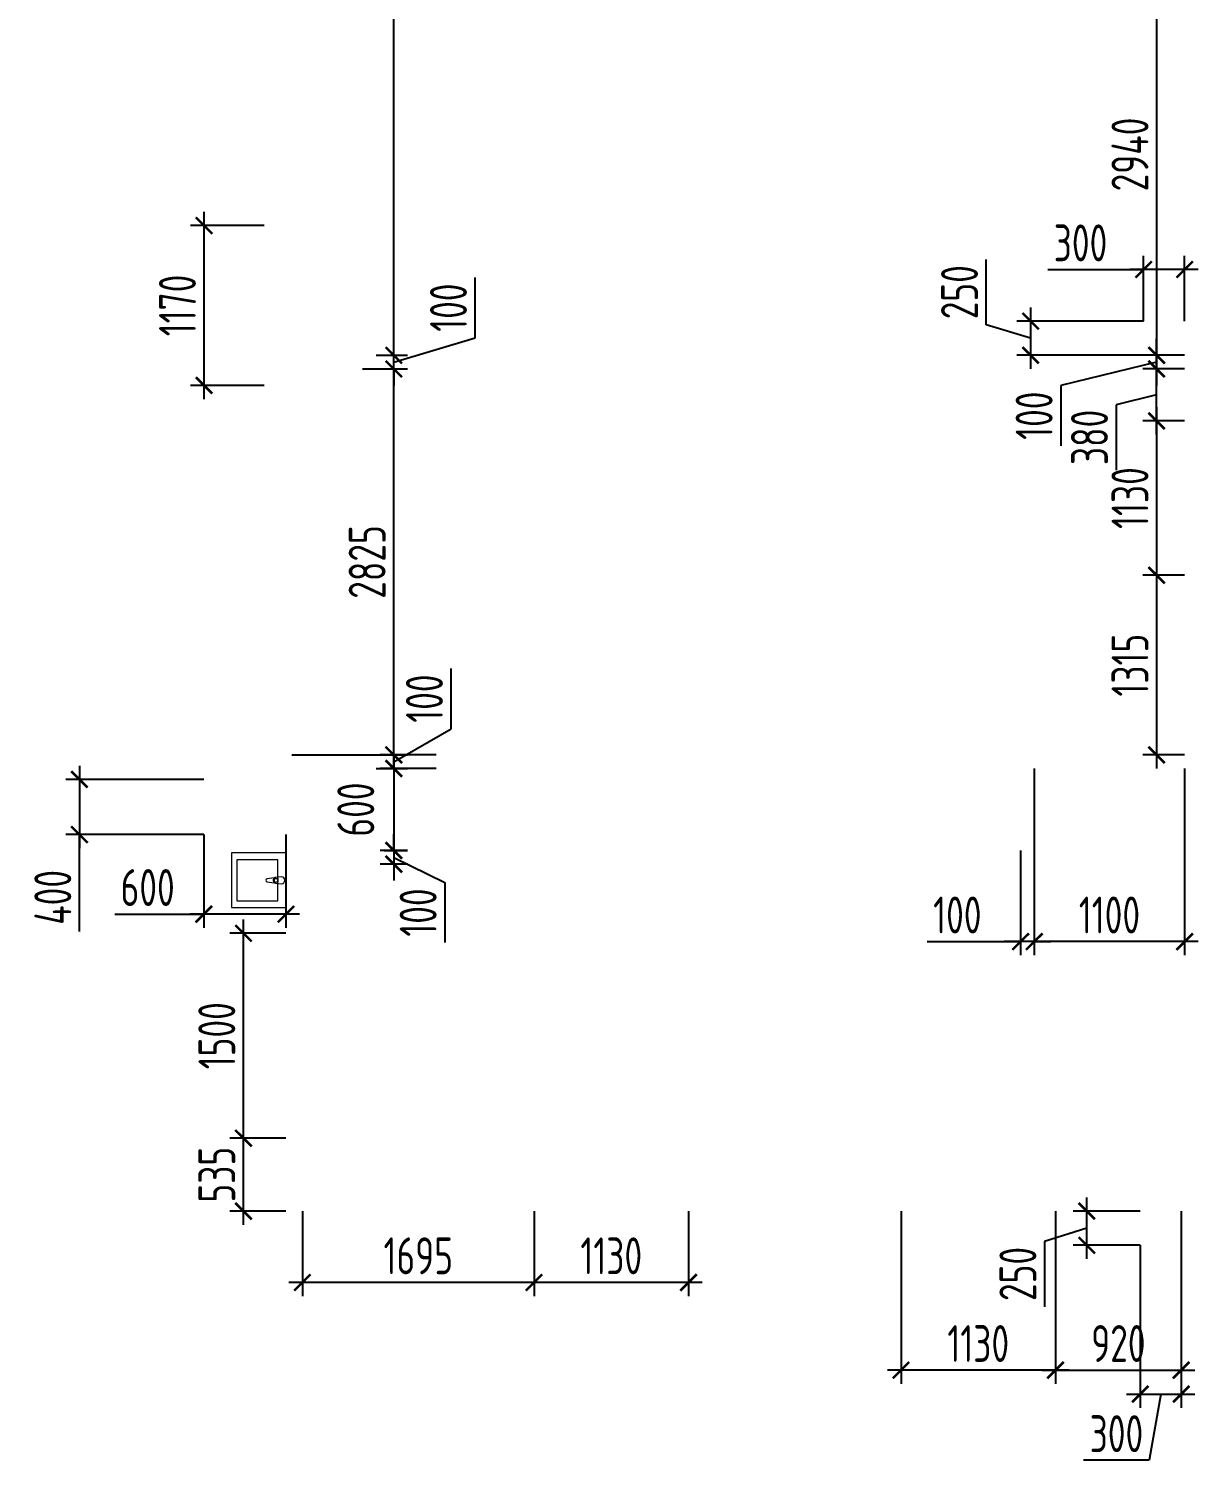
# Model space of a CAD drawing. Header units: millimetres. Extents: x -350007 to 536090, y -888 to 198380.
# Drawn here: x -72499 to -63941, y 59632 to 70112 of the extents above; entities that cross this region are included whole.
import ezdxf

# ---------------------------------------------------------------- set-up
doc = ezdxf.new("R2010")
doc.units = ezdxf.units.MM
doc.layers.add('АР_Размеры нов.', color=15, linetype='Continuous', lineweight=0)
doc.layers.add('Сан.техника', color=153, linetype='Continuous', lineweight=9)
doc.styles.add('ISOCPEUR', font='isocpeur.ttf', dxfattribs={"width": 0.7})
doc.dimstyles.new('R_100', dxfattribs={"dimtxt": 270, "dimasz": 120, "dimexe": 100, "dimexo": 0, "dimgap": 60, "dimtad": 1, "dimdec": 0, "dimrnd": 5, "dimzin": 0, "dimdsep": 46, "dimtxsty": 'ISOCPEUR', "dimblk": 'ARCHTICK', "dimcen": 0, "dimdle": 100, "dimclrd": 256, "dimclre": 256, "dimclrt": 256, "dimadec": 0, "dimazin": 0, "dimtfac": 2, "dimtdec": 0, "dimtofl": 0, "dimtmove": 1, "dimatfit": 3, "dimfxl": 1, "dimtvp": 3, "dimtolj": 1, "dimtzin": 0, "dimarcsym": 0})

# ---------------------------------------------------------------- blocks, each defined once
blk = doc.blocks.new('сан.техника')
at = {"layer": 'Сан.техника', "linetype": 'Continuous', "lineweight": 5}
for p, q in [((-27, 168), (-79, 161)), ((-27, 168), (-79, 161)), ((-79, 139), (-27, 132)), ((-79, 139), (-27, 132)), ((25, 175), (-17, 171)), ((25, 175), (-17, 171)), ((-17, 129), (25, 125)), ((-17, 129), (25, 125)), ((-15, 164), (0, 164)), ((-15, 164), (0, 164)), ((0, 136), (-15, 136)), ((0, 136), (-15, 136)), ((0, 164), (0, 136)), ((0, 164), (0, 136))]:
    blk.add_line(p, q, dxfattribs=at)
for points in [[(59, 350), (-341, 350), (-341, -50), (59, -50)], [(0, 300), (-300, 300), (-300, 0), (0, 0)], [(0, 300), (-300, 300), (-300, 0), (0, 0)]]:
    blk.add_lwpolyline(points, close=True, dxfattribs=at)
for centre, radius, start, end in [((-78, 150), 11.2, 97.1386, 262.8608), ((-78, 150), 11.2, 97.1386, 262.8608), ((-15, 150), 21.1, 122.7707, 237.2287), ((-15, 150), 21.1, 122.7707, 237.2287), ((-15, 150), 13.6, 89.9997, 269.9997), ((-15, 150), 13.6, 89.9997, 269.9997), ((-15, 150), 21.1, 95.1693, 122.7707), ((-15, 150), 21.1, 95.1693, 122.7707), ((-15, 150), 21.1, 237.2287, 264.8301), ((-15, 150), 21.1, 237.2287, 264.8301), ((25, 150), 25, 269.9997, 89.9997), ((25, 150), 25, 269.9997, 89.9997)]:
    blk.add_arc(centre, radius, start, end, dxfattribs=at)
blk = doc.blocks.new('_ArchTick')
at = {"color": 0, "linetype": 'ByBlock', "const_width": 0.15}
blk.add_lwpolyline([(-0.5, -0.5), (0.5, 0.5)], dxfattribs=at)
blk = doc.blocks.new('*D2581')
at = {"layer": 'Defpoints', "color": 0, "ltscale": 100, "transparency": 16777216}
for p in [(-64041, 67241), (-64246, 66111), (-64041, 66111)]:
    blk.add_point(p, dxfattribs=at)
at = {"layer": 'АР_Размеры нов.', "lineweight": -2, "ltscale": 100, "transparency": 16777216}
for p, q in [((-64246, 67341), (-64246, 66011)), ((-64041, 67241), (-64346, 67241)), ((-64041, 66111), (-64346, 66111))]:
    blk.add_line(p, q, dxfattribs=at)
at = {"layer": 'АР_Размеры нов.', "lineweight": -2, "ltscale": 100, "transparency": 16777216, "xscale": 120, "yscale": 120, "zscale": 120}
for p, rotation in [((-64246, 67241), 90), ((-64246, 66111), 270)]:
    blk.add_blockref('_ArchTick', p, dxfattribs=dict(at, rotation=rotation))
at = {"layer": 'АР_Размеры нов.', "ltscale": 100, "transparency": 16777216, "insert": (-64441, 66676), "char_height": 270, "attachment_point": 5, "rotation": 90, "style": 'ISOCPEUR'}
blk.add_mtext('\\A1;1130', dxfattribs=at)
blk = doc.blocks.new('*D2582')
at = {"layer": 'Defpoints', "color": 0, "ltscale": 100, "transparency": 16777216}
for p in [(-66116, 61456), (-64986, 61456), (-66116, 60292)]:
    blk.add_point(p, dxfattribs=at)
at = {"layer": 'АР_Размеры нов.', "lineweight": -2, "ltscale": 100, "transparency": 16777216}
for p, q in [((-66116, 61456), (-66116, 60192)), ((-64986, 61456), (-64986, 60192)), ((-64886, 60292), (-66216, 60292))]:
    blk.add_line(p, q, dxfattribs=at)
at = {"layer": 'АР_Размеры нов.', "lineweight": -2, "ltscale": 100, "transparency": 16777216, "xscale": 120, "yscale": 120, "zscale": 120, "rotation": 180}
blk.add_blockref('_ArchTick', (-66116, 60292), dxfattribs=at)
at = {"layer": 'АР_Размеры нов.', "lineweight": -2, "ltscale": 100, "transparency": 16777216, "xscale": 120, "yscale": 120, "zscale": 120}
blk.add_blockref('_ArchTick', (-64986, 60292), dxfattribs=at)
at = {"layer": 'АР_Размеры нов.', "ltscale": 100, "transparency": 16777216, "insert": (-65551, 60487), "char_height": 270, "attachment_point": 5, "style": 'ISOCPEUR'}
blk.add_mtext('\\A1;1130', dxfattribs=at)
blk = doc.blocks.new('*D2583')
at = {"layer": 'Defpoints', "color": 0, "ltscale": 100, "transparency": 16777216}
for p in [(-68801, 61456), (-67671, 61456), (-68801, 60934)]:
    blk.add_point(p, dxfattribs=at)
at = {"layer": 'АР_Размеры нов.', "lineweight": -2, "ltscale": 100, "transparency": 16777216}
for p, q in [((-68801, 61456), (-68801, 60834)), ((-67671, 61456), (-67671, 60834)), ((-67571, 60934), (-68901, 60934))]:
    blk.add_line(p, q, dxfattribs=at)
at = {"layer": 'АР_Размеры нов.', "lineweight": -2, "ltscale": 100, "transparency": 16777216, "xscale": 120, "yscale": 120, "zscale": 120, "rotation": 180}
blk.add_blockref('_ArchTick', (-68801, 60934), dxfattribs=at)
at = {"layer": 'АР_Размеры нов.', "lineweight": -2, "ltscale": 100, "transparency": 16777216, "xscale": 120, "yscale": 120, "zscale": 120}
blk.add_blockref('_ArchTick', (-67671, 60934), dxfattribs=at)
at = {"layer": 'АР_Размеры нов.', "ltscale": 100, "transparency": 16777216, "insert": (-68236, 61129), "char_height": 270, "attachment_point": 5, "style": 'ISOCPEUR'}
blk.add_mtext('\\A1;1130', dxfattribs=at)
blk = doc.blocks.new('*D2584')
at = {"layer": 'Defpoints', "color": 0, "ltscale": 100, "transparency": 16777216}
for p in [(-70927, 63490), (-70616, 63490), (-70616, 61990)]:
    blk.add_point(p, dxfattribs=at)
at = {"layer": 'АР_Размеры нов.', "lineweight": -2, "ltscale": 100, "transparency": 16777216}
for p, q in [((-70927, 61890), (-70927, 63590)), ((-70616, 63490), (-71027, 63490)), ((-70616, 61990), (-71027, 61990))]:
    blk.add_line(p, q, dxfattribs=at)
at = {"layer": 'АР_Размеры нов.', "lineweight": -2, "ltscale": 100, "transparency": 16777216, "xscale": 120, "yscale": 120, "zscale": 120}
for p, rotation in [((-70927, 63490), 90), ((-70927, 61990), 270)]:
    blk.add_blockref('_ArchTick', p, dxfattribs=dict(at, rotation=rotation))
at = {"layer": 'АР_Размеры нов.', "ltscale": 100, "transparency": 16777216, "insert": (-71122, 62740), "char_height": 270, "attachment_point": 5, "rotation": 90, "style": 'ISOCPEUR'}
blk.add_mtext('\\A1;1500', dxfattribs=at)
blk = doc.blocks.new('*D2899')
at = {"layer": 'Defpoints', "color": 0, "ltscale": 100, "transparency": 16777216}
for p in [(-71215, 68671), (-70776, 68671), (-70776, 67501)]:
    blk.add_point(p, dxfattribs=at)
at = {"layer": 'АР_Размеры нов.', "lineweight": -2, "ltscale": 100, "transparency": 16777216}
for p, q in [((-71215, 67401), (-71215, 68771)), ((-70776, 68671), (-71315, 68671)), ((-70776, 67501), (-71315, 67501))]:
    blk.add_line(p, q, dxfattribs=at)
at = {"layer": 'АР_Размеры нов.', "lineweight": -2, "ltscale": 100, "transparency": 16777216, "xscale": 120, "yscale": 120, "zscale": 120}
for p, rotation in [((-71215, 68671), 90), ((-71215, 67501), 270)]:
    blk.add_blockref('_ArchTick', p, dxfattribs=dict(at, rotation=rotation))
at = {"layer": 'АР_Размеры нов.', "ltscale": 100, "transparency": 16777216, "insert": (-71410, 68086), "char_height": 270, "attachment_point": 5, "rotation": 90, "style": 'ISOCPEUR'}
blk.add_mtext('\\A1;1170', dxfattribs=at)
blk = doc.blocks.new('*D2806')
at = {"layer": 'Defpoints', "color": 0, "ltscale": 100, "transparency": 16777216}
for p in [(-70927, 61990), (-70616, 61990), (-70616, 61456)]:
    blk.add_point(p, dxfattribs=at)
at = {"layer": 'АР_Размеры нов.', "lineweight": -2, "ltscale": 100, "transparency": 16777216}
for p, q in [((-70927, 61356), (-70927, 62090)), ((-70616, 61990), (-71027, 61990)), ((-70616, 61456), (-71027, 61456))]:
    blk.add_line(p, q, dxfattribs=at)
at = {"layer": 'АР_Размеры нов.', "lineweight": -2, "ltscale": 100, "transparency": 16777216, "xscale": 120, "yscale": 120, "zscale": 120}
for p, rotation in [((-70927, 61990), 90), ((-70927, 61456), 270)]:
    blk.add_blockref('_ArchTick', p, dxfattribs=dict(at, rotation=rotation))
at = {"layer": 'АР_Размеры нов.', "ltscale": 100, "transparency": 16777216, "insert": (-71122, 61723), "char_height": 270, "attachment_point": 5, "rotation": 90, "style": 'ISOCPEUR'}
blk.add_mtext('\\A1;535', dxfattribs=at)
blk = doc.blocks.new('*D2807')
at = {"layer": 'Defpoints', "color": 0, "ltscale": 100, "transparency": 16777216}
for p in [(-64246, 67621), (-64041, 67621), (-64041, 67241)]:
    blk.add_point(p, dxfattribs=at)
at = {"layer": 'АР_Размеры нов.', "lineweight": -2, "ltscale": 100, "transparency": 16777216}
for p, q in [((-64246, 67141), (-64246, 67721)), ((-64041, 67621), (-64346, 67621)), ((-64246, 67431), (-64542, 67359)), ((-64542, 67359), (-64542, 66880)), ((-64041, 67241), (-64346, 67241))]:
    blk.add_line(p, q, dxfattribs=at)
at = {"layer": 'АР_Размеры нов.', "lineweight": -2, "ltscale": 100, "transparency": 16777216, "xscale": 120, "yscale": 120, "zscale": 120}
for p, rotation in [((-64246, 67621), 90), ((-64246, 67241), 270)]:
    blk.add_blockref('_ArchTick', p, dxfattribs=dict(at, rotation=rotation))
at = {"layer": 'АР_Размеры нов.', "ltscale": 100, "transparency": 16777216, "insert": (-64737, 67120), "char_height": 270, "attachment_point": 5, "rotation": 90, "style": 'ISOCPEUR'}
blk.add_mtext('\\A1;380', dxfattribs=at)
blk = doc.blocks.new('*D2808')
at = {"layer": 'Defpoints', "color": 0, "ltscale": 100, "transparency": 16777216}
for p in [(-64041, 66111), (-64246, 64796), (-64041, 64796)]:
    blk.add_point(p, dxfattribs=at)
at = {"layer": 'АР_Размеры нов.', "lineweight": -2, "ltscale": 100, "transparency": 16777216}
for p, q in [((-64246, 66211), (-64246, 64696)), ((-64041, 66111), (-64346, 66111)), ((-64041, 64796), (-64346, 64796))]:
    blk.add_line(p, q, dxfattribs=at)
at = {"layer": 'АР_Размеры нов.', "lineweight": -2, "ltscale": 100, "transparency": 16777216, "xscale": 120, "yscale": 120, "zscale": 120}
for p, rotation in [((-64246, 66111), 90), ((-64246, 64796), 270)]:
    blk.add_blockref('_ArchTick', p, dxfattribs=dict(at, rotation=rotation))
at = {"layer": 'АР_Размеры нов.', "ltscale": 100, "transparency": 16777216, "insert": (-64441, 65453), "char_height": 270, "attachment_point": 5, "rotation": 90, "style": 'ISOCPEUR'}
blk.add_mtext('\\A1;1315', dxfattribs=at)
blk = doc.blocks.new('*D2811')
at = {"layer": 'Defpoints', "color": 0, "ltscale": 100, "transparency": 16777216}
for p in [(-64041, 70661), (-64246, 67721), (-64041, 67721)]:
    blk.add_point(p, dxfattribs=at)
at = {"layer": 'АР_Размеры нов.', "lineweight": -2, "ltscale": 100, "transparency": 16777216}
for p, q in [((-64246, 70761), (-64246, 67621)), ((-64041, 70661), (-64346, 70661)), ((-64041, 67721), (-64346, 67721))]:
    blk.add_line(p, q, dxfattribs=at)
at = {"layer": 'АР_Размеры нов.', "lineweight": -2, "ltscale": 100, "transparency": 16777216, "xscale": 120, "yscale": 120, "zscale": 120}
for p, rotation in [((-64246, 70661), 90), ((-64246, 67721), 270)]:
    blk.add_blockref('_ArchTick', p, dxfattribs=dict(at, rotation=rotation))
at = {"layer": 'АР_Размеры нов.', "ltscale": 100, "transparency": 16777216, "insert": (-64441, 69191), "char_height": 270, "attachment_point": 5, "rotation": 90, "style": 'ISOCPEUR'}
blk.add_mtext('\\A1;2940', dxfattribs=at)
blk = doc.blocks.new('*D2834')
at = {"layer": 'Defpoints', "color": 0, "ltscale": 100, "transparency": 16777216}
for p in [(-70496, 61456), (-68801, 61456), (-70496, 60934)]:
    blk.add_point(p, dxfattribs=at)
at = {"layer": 'АР_Размеры нов.', "lineweight": -2, "ltscale": 100, "transparency": 16777216}
for p, q in [((-70496, 61456), (-70496, 60834)), ((-68801, 61456), (-68801, 60834)), ((-68701, 60934), (-70596, 60934))]:
    blk.add_line(p, q, dxfattribs=at)
at = {"layer": 'АР_Размеры нов.', "lineweight": -2, "ltscale": 100, "transparency": 16777216, "xscale": 120, "yscale": 120, "zscale": 120, "rotation": 180}
blk.add_blockref('_ArchTick', (-70496, 60934), dxfattribs=at)
at = {"layer": 'АР_Размеры нов.', "lineweight": -2, "ltscale": 100, "transparency": 16777216, "xscale": 120, "yscale": 120, "zscale": 120}
blk.add_blockref('_ArchTick', (-68801, 60934), dxfattribs=at)
at = {"layer": 'АР_Размеры нов.', "ltscale": 100, "transparency": 16777216, "insert": (-69648, 61129), "char_height": 270, "attachment_point": 5, "style": 'ISOCPEUR'}
blk.add_mtext('\\A1;1695', dxfattribs=at)
blk = doc.blocks.new('*D2835')
at = {"layer": 'Defpoints', "color": 0, "ltscale": 100, "transparency": 16777216}
for p in [(-64986, 61456), (-64066, 61456), (-64066, 60292)]:
    blk.add_point(p, dxfattribs=at)
at = {"layer": 'АР_Размеры нов.', "lineweight": -2, "ltscale": 100, "transparency": 16777216}
for p, q in [((-64986, 61456), (-64986, 60192)), ((-64066, 61456), (-64066, 60192)), ((-65086, 60292), (-63966, 60292))]:
    blk.add_line(p, q, dxfattribs=at)
at = {"layer": 'АР_Размеры нов.', "lineweight": -2, "ltscale": 100, "transparency": 16777216, "xscale": 120, "yscale": 120, "zscale": 120, "rotation": 180}
blk.add_blockref('_ArchTick', (-64986, 60292), dxfattribs=at)
at = {"layer": 'АР_Размеры нов.', "lineweight": -2, "ltscale": 100, "transparency": 16777216, "xscale": 120, "yscale": 120, "zscale": 120}
blk.add_blockref('_ArchTick', (-64066, 60292), dxfattribs=at)
at = {"layer": 'АР_Размеры нов.', "ltscale": 100, "transparency": 16777216, "insert": (-64526, 60487), "char_height": 270, "attachment_point": 5, "style": 'ISOCPEUR'}
blk.add_mtext('\\A1;920', dxfattribs=at)
blk = doc.blocks.new('*D1899')
at = {"layer": 'Defpoints', "color": 0, "ltscale": 500, "transparency": 16777216}
for p in [(-64246, 67721), (-64041, 67721), (-64041, 67621)]:
    blk.add_point(p, dxfattribs=at)
at = {"layer": 'АР_Размеры нов.', "lineweight": -2, "ltscale": 500, "transparency": 16777216}
for p, q in [((-64246, 67721), (-64246, 67841)), ((-64041, 67721), (-64346, 67721)), ((-64246, 67621), (-64246, 67721)), ((-64246, 67671), (-64947, 67499)), ((-64041, 67621), (-64346, 67621)), ((-64246, 67621), (-64246, 67501)), ((-64947, 67499), (-64947, 67058))]:
    blk.add_line(p, q, dxfattribs=at)
at = {"layer": 'АР_Размеры нов.', "lineweight": -2, "ltscale": 500, "transparency": 16777216, "xscale": 120, "yscale": 120, "zscale": 120}
for p, rotation in [((-64246, 67721), 270), ((-64246, 67621), 90)]:
    blk.add_blockref('_ArchTick', p, dxfattribs=dict(at, rotation=rotation))
at = {"layer": 'АР_Размеры нов.', "lineweight": 13, "ltscale": 500, "transparency": 16777216, "insert": (-65142, 67279), "char_height": 270, "attachment_point": 5, "rotation": 90, "style": 'ISOCPEUR'}
blk.add_mtext('\\A1;100', dxfattribs=at)
blk = doc.blocks.new('*D1900')
at = {"layer": 'Defpoints', "color": 0, "ltscale": 500, "transparency": 16777216}
for p in [(-64341, 68349), (-64341, 67971), (-64041, 67971)]:
    blk.add_point(p, dxfattribs=at)
at = {"layer": 'АР_Размеры нов.', "lineweight": -2, "ltscale": 500, "transparency": 16777216}
for p, q in [((-64341, 67971), (-64341, 68449)), ((-64041, 67971), (-64041, 68449)), ((-65043, 68349), (-64341, 68349)), ((-63941, 68349), (-64441, 68349))]:
    blk.add_line(p, q, dxfattribs=at)
at = {"layer": 'АР_Размеры нов.', "lineweight": -2, "ltscale": 500, "transparency": 16777216, "xscale": 120, "yscale": 120, "zscale": 120, "rotation": 180}
blk.add_blockref('_ArchTick', (-64341, 68349), dxfattribs=at)
at = {"layer": 'АР_Размеры нов.', "lineweight": -2, "ltscale": 500, "transparency": 16777216, "xscale": 120, "yscale": 120, "zscale": 120}
blk.add_blockref('_ArchTick', (-64041, 68349), dxfattribs=at)
at = {"layer": 'АР_Размеры нов.', "lineweight": 13, "ltscale": 500, "transparency": 16777216, "insert": (-64803, 68544), "char_height": 270, "attachment_point": 5, "style": 'ISOCPEUR'}
blk.add_mtext('\\A1;300', dxfattribs=at)
blk = doc.blocks.new('*D1901')
at = {"layer": 'Defpoints', "color": 0, "ltscale": 500, "transparency": 16777216}
for p in [(-69956, 64696), (-69897, 64096), (-69827, 64096)]:
    blk.add_point(p, dxfattribs=at)
at = {"layer": 'АР_Размеры нов.', "lineweight": -2, "ltscale": 500, "transparency": 16777216}
for p, q in [((-69827, 64796), (-69827, 63996)), ((-69956, 64696), (-69727, 64696)), ((-69897, 64096), (-69727, 64096))]:
    blk.add_line(p, q, dxfattribs=at)
at = {"layer": 'АР_Размеры нов.', "lineweight": -2, "ltscale": 500, "transparency": 16777216, "xscale": 120, "yscale": 120, "zscale": 120}
for p, rotation in [((-69827, 64696), 90), ((-69827, 64096), 270)]:
    blk.add_blockref('_ArchTick', p, dxfattribs=dict(at, rotation=rotation))
at = {"layer": 'АР_Размеры нов.', "lineweight": 13, "ltscale": 500, "transparency": 16777216, "insert": (-70105, 64396), "char_height": 270, "attachment_point": 5, "rotation": 90, "style": 'ISOCPEUR'}
blk.add_mtext('\\A1;600', dxfattribs=at)
blk = doc.blocks.new('*D1902')
at = {"layer": 'Defpoints', "color": 0, "ltscale": 500, "transparency": 16777216}
for p in [(-70056, 67621), (-69827, 67621), (-70574, 64796)]:
    blk.add_point(p, dxfattribs=at)
at = {"layer": 'АР_Размеры нов.', "lineweight": -2, "ltscale": 500, "transparency": 16777216}
for p, q in [((-69827, 64696), (-69827, 67721)), ((-70056, 67621), (-69727, 67621)), ((-70574, 64796), (-69727, 64796))]:
    blk.add_line(p, q, dxfattribs=at)
at = {"layer": 'АР_Размеры нов.', "lineweight": -2, "ltscale": 500, "transparency": 16777216, "xscale": 120, "yscale": 120, "zscale": 120}
for p, rotation in [((-69827, 67621), 90), ((-69827, 64796), 270)]:
    blk.add_blockref('_ArchTick', p, dxfattribs=dict(at, rotation=rotation))
at = {"layer": 'АР_Размеры нов.', "lineweight": 13, "ltscale": 500, "transparency": 16777216, "insert": (-70022, 66208), "char_height": 270, "attachment_point": 5, "rotation": 90, "style": 'ISOCPEUR'}
blk.add_mtext('\\A1;2825', dxfattribs=at)
blk = doc.blocks.new('*D1903')
at = {"layer": 'Defpoints', "color": 0, "ltscale": 500, "transparency": 16777216}
for p in [(-69957, 67721), (-69827, 67721), (-69957, 67621)]:
    blk.add_point(p, dxfattribs=at)
at = {"layer": 'АР_Размеры нов.', "lineweight": -2, "ltscale": 500, "transparency": 16777216}
for p, q in [((-69232, 67849), (-69232, 68290)), ((-69827, 67671), (-69232, 67849)), ((-69827, 67721), (-69827, 67841)), ((-69957, 67721), (-69727, 67721)), ((-69827, 67621), (-69827, 67721)), ((-69957, 67621), (-69727, 67621)), ((-69827, 67621), (-69827, 67501))]:
    blk.add_line(p, q, dxfattribs=at)
at = {"layer": 'АР_Размеры нов.', "lineweight": -2, "ltscale": 500, "transparency": 16777216, "xscale": 120, "yscale": 120, "zscale": 120}
for p, rotation in [((-69827, 67721), 270), ((-69827, 67621), 90)]:
    blk.add_blockref('_ArchTick', p, dxfattribs=dict(at, rotation=rotation))
at = {"layer": 'АР_Размеры нов.', "lineweight": 13, "ltscale": 500, "transparency": 16777216, "insert": (-69427, 68070), "char_height": 270, "attachment_point": 5, "rotation": 90, "style": 'ISOCPEUR'}
blk.add_mtext('\\A1;100', dxfattribs=at)
blk = doc.blocks.new('*D1904')
at = {"layer": 'Defpoints', "color": 0, "ltscale": 500, "transparency": 16777216}
for p in [(-70369, 73188), (-69827, 73188), (-69957, 67721)]:
    blk.add_point(p, dxfattribs=at)
at = {"layer": 'АР_Размеры нов.', "lineweight": -2, "ltscale": 500, "transparency": 16777216}
for p, q in [((-69827, 67621), (-69827, 73288)), ((-70369, 73188), (-69727, 73188)), ((-69957, 67721), (-69727, 67721))]:
    blk.add_line(p, q, dxfattribs=at)
at = {"layer": 'АР_Размеры нов.', "lineweight": -2, "ltscale": 500, "transparency": 16777216, "xscale": 120, "yscale": 120, "zscale": 120}
for p, rotation in [((-69827, 73188), 90), ((-69827, 67721), 270)]:
    blk.add_blockref('_ArchTick', p, dxfattribs=dict(at, rotation=rotation))
at = {"layer": 'АР_Размеры нов.', "lineweight": 13, "ltscale": 500, "transparency": 16777216, "insert": (-70022, 70454), "char_height": 270, "attachment_point": 5, "rotation": 90, "style": 'ISOCPEUR'}
blk.add_mtext('\\A1;5465', dxfattribs=at)
blk = doc.blocks.new('*D1980')
at = {"layer": 'Defpoints', "color": 0, "ltscale": 500, "transparency": 16777216}
for p in [(-64757, 61456), (-64366, 61456), (-64366, 61206)]:
    blk.add_point(p, dxfattribs=at)
at = {"layer": 'АР_Размеры нов.', "lineweight": -2, "ltscale": 500, "transparency": 16777216}
for p, q in [((-64757, 61106), (-64757, 61556)), ((-64366, 61456), (-64857, 61456)), ((-64757, 61331), (-65066, 61235)), ((-65066, 61235), (-65066, 60756)), ((-64366, 61206), (-64857, 61206))]:
    blk.add_line(p, q, dxfattribs=at)
at = {"layer": 'АР_Размеры нов.', "lineweight": -2, "ltscale": 500, "transparency": 16777216, "xscale": 120, "yscale": 120, "zscale": 120}
for p, rotation in [((-64757, 61456), 90), ((-64757, 61206), 270)]:
    blk.add_blockref('_ArchTick', p, dxfattribs=dict(at, rotation=rotation))
at = {"layer": 'АР_Размеры нов.', "lineweight": 13, "ltscale": 500, "transparency": 16777216, "insert": (-65261, 60996), "char_height": 270, "attachment_point": 5, "rotation": 90, "style": 'ISOCPEUR'}
blk.add_mtext('\\A1;250', dxfattribs=at)
blk = doc.blocks.new('*D1981')
at = {"layer": 'Defpoints', "color": 0, "ltscale": 500, "transparency": 16777216}
for p in [(-64366, 61206), (-64066, 61206), (-64066, 60117)]:
    blk.add_point(p, dxfattribs=at)
at = {"layer": 'АР_Размеры нов.', "lineweight": -2, "ltscale": 500, "transparency": 16777216}
for p, q in [((-64366, 61206), (-64366, 60017)), ((-64066, 61206), (-64066, 60017)), ((-64466, 60117), (-63966, 60117)), ((-64216, 60117), (-64301, 59632)), ((-64301, 59632), (-64780, 59632))]:
    blk.add_line(p, q, dxfattribs=at)
at = {"layer": 'АР_Размеры нов.', "lineweight": -2, "ltscale": 500, "transparency": 16777216, "xscale": 120, "yscale": 120, "zscale": 120, "rotation": 180}
blk.add_blockref('_ArchTick', (-64366, 60117), dxfattribs=at)
at = {"layer": 'АР_Размеры нов.', "lineweight": -2, "ltscale": 500, "transparency": 16777216, "xscale": 120, "yscale": 120, "zscale": 120}
blk.add_blockref('_ArchTick', (-64066, 60117), dxfattribs=at)
at = {"layer": 'АР_Размеры нов.', "lineweight": 13, "ltscale": 500, "transparency": 16777216, "insert": (-64540, 59827), "char_height": 270, "attachment_point": 5, "style": 'ISOCPEUR'}
blk.add_mtext('\\A1;300', dxfattribs=at)
blk = doc.blocks.new('*D2205')
at = {"layer": 'Defpoints', "color": 0, "ltscale": 500, "transparency": 16777216}
for p in [(-64341, 67971), (-65168, 67721), (-64346, 67721)]:
    blk.add_point(p, dxfattribs=at)
at = {"layer": 'АР_Размеры нов.', "lineweight": -2, "ltscale": 500, "transparency": 16777216}
for p, q in [((-65493, 67943), (-65493, 68422)), ((-65168, 68071), (-65168, 67621)), ((-65168, 67846), (-65493, 67943)), ((-64341, 67971), (-65268, 67971)), ((-64346, 67721), (-65268, 67721))]:
    blk.add_line(p, q, dxfattribs=at)
at = {"layer": 'АР_Размеры нов.', "lineweight": -2, "ltscale": 500, "transparency": 16777216, "xscale": 120, "yscale": 120, "zscale": 120}
for p, rotation in [((-65168, 67971), 90), ((-65168, 67721), 270)]:
    blk.add_blockref('_ArchTick', p, dxfattribs=dict(at, rotation=rotation))
at = {"layer": 'АР_Размеры нов.', "lineweight": 13, "ltscale": 500, "transparency": 16777216, "insert": (-65688, 68183), "char_height": 270, "attachment_point": 5, "rotation": 90, "style": 'ISOCPEUR'}
blk.add_mtext('\\A1;250', dxfattribs=at)
blk = doc.blocks.new('*D2206')
at = {"layer": 'Defpoints', "color": 0, "ltscale": 500, "transparency": 16777216}
for p in [(-71217, 64213), (-70616, 64213), (-71217, 63630)]:
    blk.add_point(p, dxfattribs=at)
at = {"layer": 'АР_Размеры нов.', "lineweight": -2, "ltscale": 500, "transparency": 16777216}
for p, q in [((-71217, 64213), (-71217, 63530)), ((-70616, 64213), (-70616, 63530)), ((-71868, 63630), (-71217, 63630)), ((-70516, 63630), (-71317, 63630))]:
    blk.add_line(p, q, dxfattribs=at)
at = {"layer": 'АР_Размеры нов.', "lineweight": -2, "ltscale": 500, "transparency": 16777216, "xscale": 120, "yscale": 120, "zscale": 120, "rotation": 180}
blk.add_blockref('_ArchTick', (-71217, 63630), dxfattribs=at)
at = {"layer": 'АР_Размеры нов.', "lineweight": -2, "ltscale": 500, "transparency": 16777216, "xscale": 120, "yscale": 120, "zscale": 120}
blk.add_blockref('_ArchTick', (-70616, 63630), dxfattribs=at)
at = {"layer": 'АР_Размеры нов.', "lineweight": 13, "ltscale": 500, "transparency": 16777216, "insert": (-71628, 63825), "char_height": 270, "attachment_point": 5, "style": 'ISOCPEUR'}
blk.add_mtext('\\A1;600', dxfattribs=at)
blk = doc.blocks.new('*D2207')
at = {"layer": 'Defpoints', "color": 0, "ltscale": 500, "transparency": 16777216}
for p in [(-71217, 64616), (-72127, 64213), (-71217, 64213)]:
    blk.add_point(p, dxfattribs=at)
at = {"layer": 'АР_Размеры нов.', "lineweight": -2, "ltscale": 500, "transparency": 16777216}
for p, q in [((-72127, 64716), (-72127, 64113)), ((-71217, 64616), (-72227, 64616)), ((-71217, 64213), (-72227, 64213)), ((-72127, 63504), (-72127, 64213))]:
    blk.add_line(p, q, dxfattribs=at)
at = {"layer": 'АР_Размеры нов.', "lineweight": -2, "ltscale": 500, "transparency": 16777216, "xscale": 120, "yscale": 120, "zscale": 120}
for p, rotation in [((-72127, 64616), 90), ((-72127, 64213), 270)]:
    blk.add_blockref('_ArchTick', p, dxfattribs=dict(at, rotation=rotation))
at = {"layer": 'АР_Размеры нов.', "lineweight": 13, "ltscale": 500, "transparency": 16777216, "insert": (-72322, 63753), "char_height": 270, "attachment_point": 5, "rotation": 90, "style": 'ISOCPEUR'}
blk.add_mtext('\\A1;400', dxfattribs=at)
blk = doc.blocks.new('*D2208')
at = {"layer": 'Defpoints', "color": 0, "ltscale": 500, "transparency": 16777216}
for p in [(-69727, 64096), (-69827, 63996), (-69727, 63996)]:
    blk.add_point(p, dxfattribs=at)
at = {"layer": 'АР_Размеры нов.', "lineweight": -2, "ltscale": 500, "transparency": 16777216}
for p, q in [((-69827, 64096), (-69827, 64216)), ((-69727, 64096), (-69927, 64096)), ((-69827, 64096), (-69827, 63996)), ((-69827, 64046), (-69454, 63863)), ((-69727, 63996), (-69927, 63996)), ((-69827, 63996), (-69827, 63876)), ((-69454, 63863), (-69454, 63422))]:
    blk.add_line(p, q, dxfattribs=at)
at = {"layer": 'АР_Размеры нов.', "lineweight": -2, "ltscale": 500, "transparency": 16777216, "xscale": 120, "yscale": 120, "zscale": 120}
for p, rotation in [((-69827, 64096), 270), ((-69827, 63996), 90)]:
    blk.add_blockref('_ArchTick', p, dxfattribs=dict(at, rotation=rotation))
at = {"layer": 'АР_Размеры нов.', "lineweight": 13, "ltscale": 500, "transparency": 16777216, "insert": (-69649, 63642), "char_height": 270, "attachment_point": 5, "rotation": 90, "style": 'ISOCPEUR'}
blk.add_mtext('\\A1;100', dxfattribs=at)
blk = doc.blocks.new('*D2209')
at = {"layer": 'Defpoints', "color": 0, "ltscale": 500, "transparency": 16777216}
for p in [(-69827, 64796), (-69516, 64796), (-69516, 64696)]:
    blk.add_point(p, dxfattribs=at)
at = {"layer": 'АР_Размеры нов.', "lineweight": -2, "ltscale": 500, "transparency": 16777216}
for p, q in [((-69408, 64987), (-69408, 65428)), ((-69827, 64746), (-69408, 64987)), ((-69827, 64796), (-69827, 64916)), ((-69516, 64796), (-69927, 64796)), ((-69827, 64696), (-69827, 64796)), ((-69516, 64696), (-69927, 64696)), ((-69827, 64696), (-69827, 64576))]:
    blk.add_line(p, q, dxfattribs=at)
at = {"layer": 'АР_Размеры нов.', "lineweight": -2, "ltscale": 500, "transparency": 16777216, "xscale": 120, "yscale": 120, "zscale": 120}
for p, rotation in [((-69827, 64796), 270), ((-69827, 64696), 90)]:
    blk.add_blockref('_ArchTick', p, dxfattribs=dict(at, rotation=rotation))
at = {"layer": 'АР_Размеры нов.', "lineweight": 13, "ltscale": 500, "transparency": 16777216, "insert": (-69603, 65208), "char_height": 270, "attachment_point": 5, "rotation": 90, "style": 'ISOCPEUR'}
blk.add_mtext('\\A1;100', dxfattribs=at)
blk = doc.blocks.new('*D2214')
at = {"layer": 'Defpoints', "color": 0, "ltscale": 500, "transparency": 16777216}
for p in [(-65141, 64696), (-64041, 64696), (-65141, 63429)]:
    blk.add_point(p, dxfattribs=at)
at = {"layer": 'АР_Размеры нов.', "lineweight": -2, "ltscale": 500, "transparency": 16777216}
for p, q in [((-65141, 64696), (-65141, 63329)), ((-64041, 64696), (-64041, 63329)), ((-63941, 63429), (-65241, 63429))]:
    blk.add_line(p, q, dxfattribs=at)
at = {"layer": 'АР_Размеры нов.', "lineweight": -2, "ltscale": 500, "transparency": 16777216, "xscale": 120, "yscale": 120, "zscale": 120, "rotation": 180}
blk.add_blockref('_ArchTick', (-65141, 63429), dxfattribs=at)
at = {"layer": 'АР_Размеры нов.', "lineweight": -2, "ltscale": 500, "transparency": 16777216, "xscale": 120, "yscale": 120, "zscale": 120}
blk.add_blockref('_ArchTick', (-64041, 63429), dxfattribs=at)
at = {"layer": 'АР_Размеры нов.', "lineweight": 13, "ltscale": 500, "transparency": 16777216, "insert": (-64591, 63624), "char_height": 270, "attachment_point": 5, "style": 'ISOCPEUR'}
blk.add_mtext('\\A1;1100', dxfattribs=at)
blk = doc.blocks.new('*D2215')
at = {"layer": 'Defpoints', "color": 0, "ltscale": 500, "transparency": 16777216}
for p in [(-65241, 64096), (-65141, 64096), (-65241, 63429)]:
    blk.add_point(p, dxfattribs=at)
at = {"layer": 'АР_Размеры нов.', "lineweight": -2, "ltscale": 500, "transparency": 16777216}
for p, q in [((-65241, 64096), (-65241, 63329)), ((-65141, 64096), (-65141, 63329)), ((-65924, 63429), (-65241, 63429)), ((-65241, 63429), (-65361, 63429)), ((-65141, 63429), (-65241, 63429)), ((-65141, 63429), (-65021, 63429))]:
    blk.add_line(p, q, dxfattribs=at)
at = {"layer": 'АР_Размеры нов.', "lineweight": -2, "ltscale": 500, "transparency": 16777216, "xscale": 120, "yscale": 120, "zscale": 120}
blk.add_blockref('_ArchTick', (-65241, 63429), dxfattribs=at)
at = {"layer": 'АР_Размеры нов.', "lineweight": -2, "ltscale": 500, "transparency": 16777216, "xscale": 120, "yscale": 120, "zscale": 120, "rotation": 180}
blk.add_blockref('_ArchTick', (-65141, 63429), dxfattribs=at)
at = {"layer": 'АР_Размеры нов.', "lineweight": 13, "ltscale": 500, "transparency": 16777216, "insert": (-65704, 63624), "char_height": 270, "attachment_point": 5, "style": 'ISOCPEUR'}
blk.add_mtext('\\A1;100', dxfattribs=at)

msp = doc.modelspace()

# ---------------------------------------------------------------- block references
at = {"layer": 'АР_Размеры нов.', "ltscale": 100}
msp.add_blockref('сан.техника', (-70674.7, 63728.2), dxfattribs=at)

# ---------------------------------------------------------------- dimensions: what is measured, and where the dimension line sits
at = {"layer": 'АР_Размеры нов.', "lineweight": 13, "ltscale": 500}
for base, p1, p2, picture, middle in [((-69826.9, 73187.5), (-69957.2, 67720.7), (-70369.3, 73187.5), '*D1904', (-70021.9, 70454.1)), ((-65168.2, 67720.7), (-64340.7, 67970.7), (-64346.4, 67720.7), '*D2205', (-65688.2, 68003.2)), ((-69826.9, 67720.7), (-69957.2, 67620.7), (-69957.2, 67720.7), '*D1903', (-69426.9, 67909.2)), ((-69826.9, 67620.7), (-70573.8, 64795.7), (-70056.4, 67620.7), '*D1902', (-70021.9, 66208.2))]:
    dim = msp.add_linear_dim(base=base, p1=p1, p2=p2, angle=90, dimstyle='R_100', override={"dimpost": '\\X'}, dxfattribs=at)
    dim.commit()
    dim.dimension.update_dxf_attribs({"geometry": picture, "text_midpoint": middle})
at = {"layer": 'АР_Размеры нов.', "ltscale": 100}
for base, p1, p2, picture, middle in [((-64246.4, 67720.7), (-64041, 70660.7), (-64041, 67720.7), '*D2811', (-64441.4, 69190.7)), ((-71215.3, 68670.7), (-70775.7, 67500.7), (-70775.7, 68670.7), '*D2899', (-71410.3, 68085.7)), ((-64246.4, 66110.7), (-64040.7, 67240.7), (-64040.7, 66110.7), '*D2581', (-64441.4, 66675.7)), ((-64246.4, 64795.7), (-64040.7, 66110.7), (-64040.7, 64795.7), '*D2808', (-64441.4, 65453.2)), ((-70927.2, 63489.9), (-70615.7, 61989.9), (-70615.7, 63489.9), '*D2584', (-71122.2, 62739.9)), ((-70927.2, 61989.9), (-70615.7, 61455.7), (-70615.7, 61989.9), '*D2806', (-71122.2, 61722.8))]:
    dim = msp.add_linear_dim(base=base, p1=p1, p2=p2, angle=90, dimstyle='R_100', override={"dimpost": '\\X', "dimfxl": 2.5, "dimarcsym": 2}, dxfattribs=at)
    dim.commit()
    dim.dimension.update_dxf_attribs({"geometry": picture, "text_midpoint": middle})
at = {"layer": 'АР_Размеры нов.', "lineweight": 13, "ltscale": 500}
for base, p1, p2, picture, middle in [((-64340.7, 68349.4), (-64040.7, 67970.7), (-64340.7, 67970.7), '*D1900', (-64803.2, 68489.8)), ((-71217.1, 63630.4), (-70615.7, 64213.4), (-71217.1, 64213.4), '*D2206', (-71628.5, 63567.1)), ((-65240.7, 63428.5), (-65140.7, 64095.7), (-65240.7, 64095.7), '*D2215', (-65703.8, 63328.5)), ((-64065.7, 60117.4), (-64365.7, 61205.7), (-64065.7, 61205.7), '*D1981', (-64360.8, 59631.7))]:
    dim = msp.add_linear_dim(base=base, p1=p1, p2=p2, dimstyle='R_100', override={"dimpost": '\\X'}, dxfattribs=at)
    dim.commit()
    dim.dimension.update_dxf_attribs({"geometry": picture, "text_midpoint": middle, "dimtype": 160})
for base, p1, p2, picture, middle in [((-64246.4, 67720.7), (-64041, 67620.7), (-64041, 67720.7), '*D1899', (-64947, 67439.2)), ((-69826.9, 64795.7), (-69515.9, 64695.7), (-69515.9, 64795.7), '*D2209', (-69407.5, 65047)), ((-69826.9, 64095.7), (-69955.8, 64695.7), (-69897.2, 64095.7), '*D1901', (-69909.7, 64395.7)), ((-72126.5, 64213.4), (-71217.1, 64615.7), (-71217.1, 64213.4), '*D2207', (-72198.5, 63753)), ((-69826.9, 63995.7), (-69726.9, 64095.7), (-69726.9, 63995.7), '*D2208', (-69453.7, 63803.1)), ((-64757.4, 61455.7), (-64365.7, 61205.7), (-64365.7, 61455.7), '*D1980', (-65065.9, 61175.2))]:
    dim = msp.add_linear_dim(base=base, p1=p1, p2=p2, angle=90, dimstyle='R_100', override={"dimpost": '\\X'}, dxfattribs=at)
    dim.commit()
    dim.dimension.update_dxf_attribs({"geometry": picture, "text_midpoint": middle, "dimtype": 160})
at = {"layer": 'АР_Размеры нов.', "ltscale": 100}
dim = msp.add_linear_dim(base=(-64246.4, 67620.7), p1=(-64041, 67240.7), p2=(-64041, 67620.7), angle=90, dimstyle='R_100', override={"dimpost": '\\X', "dimfxl": 2.5, "dimarcsym": 2}, dxfattribs=at)
dim.commit()
dim.dimension.update_dxf_attribs({"geometry": '*D2807', "text_midpoint": (-64542.1, 67299.1), "dimtype": 160})
at = {"layer": 'АР_Размеры нов.', "lineweight": 13, "ltscale": 500}
dim = msp.add_linear_dim(base=(-65140.7, 63428.5), p1=(-64040.7, 64695.7), p2=(-65140.7, 64695.7), dimstyle='R_100', override={"dimpost": '\\X'}, dxfattribs=at)
dim.commit()
dim.dimension.update_dxf_attribs({"geometry": '*D2214', "text_midpoint": (-64590.7, 63623.5)})
at = {"layer": 'АР_Размеры нов.', "ltscale": 100}
for base, p1, p2, picture, middle in [((-70495.7, 60933.6), (-68800.7, 61455.7), (-70495.7, 61455.7), '*D2834', (-69648.2, 61128.6)), ((-68800.7, 60933.6), (-67670.7, 61455.7), (-68800.7, 61455.7), '*D2583', (-68235.7, 61128.6)), ((-66115.7, 60292.2), (-64985.7, 61455.7), (-66115.7, 61455.7), '*D2582', (-65550.7, 60487.2)), ((-64065.7, 60292.2), (-64985.7, 61455.7), (-64065.7, 61455.7), '*D2835', (-64525.7, 60487.2))]:
    dim = msp.add_linear_dim(base=base, p1=p1, p2=p2, dimstyle='R_100', override={"dimpost": '\\X', "dimfxl": 2.5, "dimarcsym": 2}, dxfattribs=at)
    dim.commit()
    dim.dimension.update_dxf_attribs({"geometry": picture, "text_midpoint": middle})

doc.saveas('drawing.dxf')
